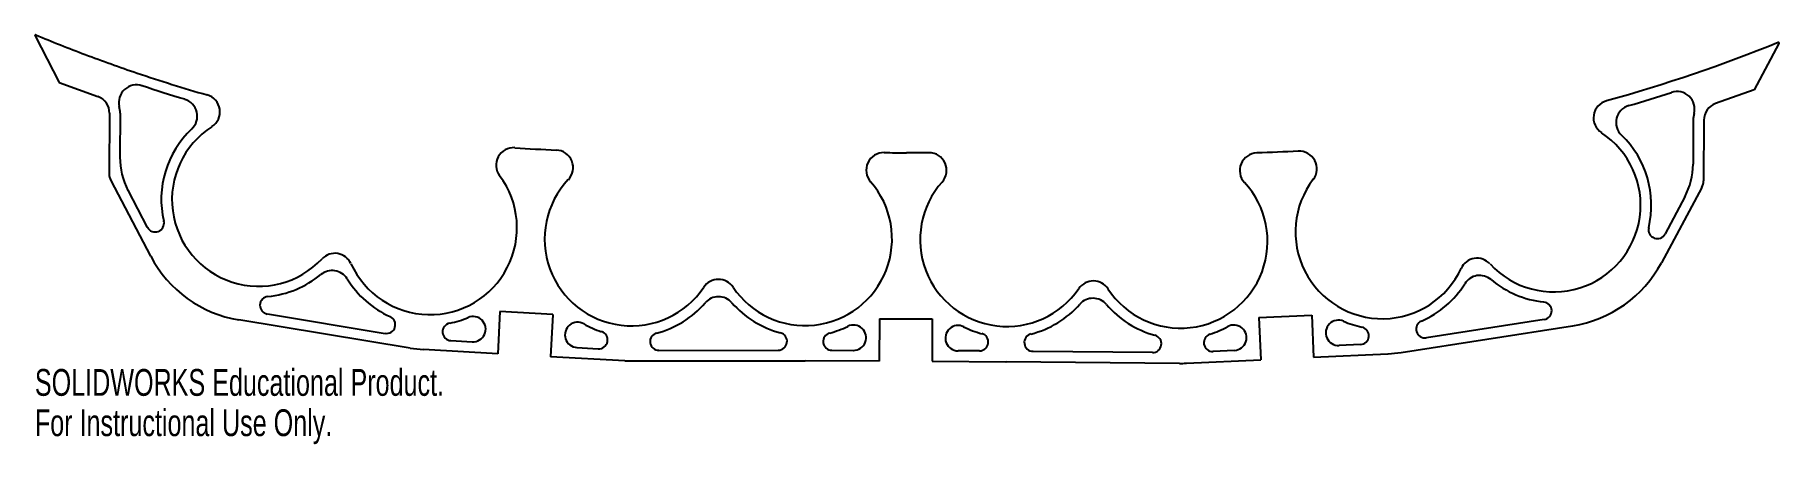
# Model space of a CAD drawing. Header units: inches. Extents: x -6.3 to 6, y -2.6 to 0.3.
import ezdxf

# ---------------------------------------------------------------- set-up
doc = ezdxf.new("R2010")
doc.units = ezdxf.units.IN
doc.header["$MEASUREMENT"] = 0
doc.styles.add('SLDTEXTSTYLE0', font='TXT', dxfattribs={"width": 0.7})

msp = doc.modelspace()

# ---------------------------------------------------------------- linework, layer by layer
at = {"color": 7, "linetype": 'Continuous', "lineweight": 25}
for p, q in [((-6.342, 0.315), (-6.17, -0.015)), ((6.022, 0.262), (5.847, -0.067)), ((-6.17, -0.015), (-5.896, -0.116)), ((5.847, -0.067), (5.572, -0.165)), ((-5.814, -0.234), (-5.816, -0.664)), ((-5.739, -0.234), (-5.74, -0.546)), ((5.414, -0.282), (5.413, -0.595)), ((5.489, -0.282), (5.487, -0.713)), ((-5.805, -0.711), (-5.523, -1.249)), ((-5.683, -0.781), (-5.546, -1.044)), ((5.476, -0.76), (5.189, -1.295)), ((5.354, -0.828), (5.214, -1.09)), ((-3.682, -1.901), (-4.897, -1.701)), ((-4.695, -1.658), (-3.86, -1.796)), ((-3.046, -1.641), (-3.062, -1.941)), ((-2.671, -1.662), (-3.046, -1.641)), ((-2.671, -1.662), (-2.688, -1.962)), ((-0.356, -1.693), (-0.357, -1.993)), ((-0.356, -1.693), (0.019, -1.694)), ((0.019, -1.694), (0.018, -1.994)), ((2.334, -1.684), (2.709, -1.666)), ((2.334, -1.684), (2.348, -1.983)), ((2.709, -1.666), (2.723, -1.966)), ((4.358, -1.697), (3.522, -1.828)), ((-3.393, -1.847), (-3.242, -1.856)), ((3.343, -1.932), (4.559, -1.742)), ((-3.062, -1.941), (-3.589, -1.911)), ((-2.161, -1.991), (-2.688, -1.962)), ((-2.5, -1.897), (-2.349, -1.905)), ((-1.919, -1.917), (-1.073, -1.916)), ((-0.693, -1.916), (-0.541, -1.917)), ((0.353, -1.921), (0.202, -1.92)), ((1.58, -1.932), (0.734, -1.924)), ((2.161, -1.917), (2.009, -1.924)), ((2.723, -1.966), (3.25, -1.941)), ((3.054, -1.875), (2.903, -1.882)), ((-2.112, -1.992), (-0.883, -1.99)), ((-0.357, -1.993), (-0.881, -1.99)), ((0.018, -1.994), (0.541, -1.997)), ((1.772, -2.009), (0.543, -1.997)), ((1.821, -2.008), (2.348, -1.983))]:
    msp.add_line(p, q, dxfattribs=at)
for centre, radius, start, end in [((-6.338, 0.317), 0.005, 67.2701, 207.6657), ((6.018, 0.264), 0.005, 331.8386, 112.2342), ((-5.939, -0.233), 0.125, 359.7521, 69.7619), ((-5.623, -0.158), 0.125, 71.6369, 193.2964), ((-5.156, -0.224), 0.125, 302.72, 74.0326), ((5.299, -0.205), 0.125, 346.2079, 107.8674), ((-5.939, -0.233), 0.2, 359.7521, 13.2964), ((-5.317, -0.255), 0.125, 313.4571, 73.2726), ((4.832, -0.267), 0.125, 105.4717, 236.7843), ((4.992, -0.3), 0.125, 106.2317, 226.0472), ((5.614, -0.283), 0.2, 166.2079, 179.7521), ((5.614, -0.283), 0.125, 109.7424, 179.7521), ((-4.756, -0.847), 0.691, 133.4571, 192.8603), ((-4.756, -0.847), 0.615, 122.72, 316.8549), ((-2.949, -0.603), 0.125, 86.1938, 216.8198), ((4.426, -0.887), 0.615, 222.6494, 56.7843), ((4.426, -0.887), 0.691, 346.644, 46.0472), ((-5.24, -0.549), 0.5, 179.7521, 207.6657), ((-2.652, -0.62), 0.125, 316.7987, 87.5078), ((-0.324, -0.638), 0.125, 89.3025, 221.1133), ((-0.004, -0.639), 0.125, 318.391, 90.2017), ((2.324, -0.641), 0.125, 91.9965, 222.7056), ((2.621, -0.628), 0.125, 322.6845, 93.3105), ((4.913, -0.593), 0.5, 331.8386, 359.7521), ((-5.716, -0.665), 0.1, 179.7521, 207.6657), ((-3.541, -1.047), 0.616, 204.4115, 36.8198), ((-2.113, -1.127), 0.616, 136.7987, 326.2994), ((-0.882, -1.125), 0.616, 213.856, 41.1133), ((0.549, -1.131), 0.616, 138.391, 325.6483), ((1.78, -1.143), 0.616, 213.2049, 42.7056), ((3.21, -1.076), 0.616, 142.6845, 335.0928), ((5.387, -0.713), 0.1, 331.8386, 359.7521), ((-5.49, -1.014), 0.0625, 207.6657, 12.8603), ((5.159, -1.061), 0.0625, 166.644, 331.8386), ((-4.216, -1.353), 0.125, 24.4115, 136.8549), ((-4.756, -0.847), 0.865, 207.6657, 260.6332), ((-4.236, -1.475), 0.125, 31.6295, 129.6369), ((3.881, -1.388), 0.125, 42.6494, 155.0928), ((4.426, -0.887), 0.865, 278.8711, 331.8386), ((-4.756, -0.847), 0.69, 275.4386, 309.6369), ((-3.541, -1.047), 0.691, 211.6295, 245.8279), ((-1.497, -1.538), 0.125, 33.856, 146.2994), ((1.161, -1.549), 0.125, 33.2049, 145.6483), ((3.21, -1.076), 0.691, 293.6764, 327.8747), ((3.9, -1.51), 0.125, 49.8674, 147.8747), ((4.426, -0.887), 0.69, 229.8674, 264.0657), ((-4.685, -1.597), 0.0625, 95.4386, 260.6332), ((-2.113, -1.127), 0.691, 284.8832, 319.0814), ((-1.496, -1.661), 0.125, 41.074, 139.0814), ((-0.882, -1.125), 0.69, 221.074, 255.2714), ((0.549, -1.131), 0.691, 284.2328, 318.4303), ((1.159, -1.672), 0.125, 40.4229, 138.4303), ((1.78, -1.143), 0.691, 220.4229, 254.6211), ((4.348, -1.636), 0.0625, 278.8711, 84.0657), ((-3.85, -1.734), 0.0625, 260.6332, 65.8279), ((-3.39, -1.785), 0.0625, 101.625, 266.8197), ((-3.541, -1.047), 0.691, 281.625, 292.9881), ((-3.237, -1.766), 0.09, 266.8197, 112.9881), ((-2.495, -1.807), 0.09, 60.6513, 266.8197), ((-2.113, -1.127), 0.691, 240.6513, 252.0143), ((2.899, -1.792), 0.09, 66.5162, 272.6846), ((3.21, -1.076), 0.691, 246.5162, 257.8792), ((3.512, -1.766), 0.0625, 113.6764, 278.8711), ((-2.345, -1.843), 0.0625, 266.8197, 72.0143), ((-1.919, -1.854), 0.0625, 104.8832, 270.0778), ((-1.073, -1.853), 0.0625, 270.0778, 75.2714), ((-0.692, -1.854), 0.0625, 104.559, 269.7516), ((-0.882, -1.125), 0.691, 284.559, 295.9212), ((-0.54, -1.827), 0.09, 269.7516, 115.9212), ((0.202, -1.83), 0.09, 63.5831, 269.7527), ((0.549, -1.131), 0.691, 243.5831, 254.9452), ((0.354, -1.858), 0.0625, 269.7527, 74.9452), ((0.734, -1.861), 0.0625, 104.2328, 269.4264), ((1.581, -1.87), 0.0625, 269.4264, 74.6211), ((2.007, -1.862), 0.0625, 107.49, 272.6846), ((1.78, -1.143), 0.691, 287.49, 298.853), ((2.157, -1.827), 0.09, 272.6846, 118.853), ((3.052, -1.813), 0.0625, 272.6846, 77.8792), ((-3.541, -1.047), 0.865, 260.6332, 266.8197), ((3.21, -1.076), 0.866, 272.6846, 278.8711), ((-2.113, -1.127), 0.865, 266.8197, 270.0777), ((-0.882, -1.125), 0.865, 269.9149, 270.0777), ((0.549, -1.131), 0.866, 269.4266, 269.5894), ((1.78, -1.143), 0.866, 269.4266, 272.6846)]:
    msp.add_arc(centre, radius, start, end, dxfattribs=at)
msp.add_open_spline([(-6.336, 0.322), (-6.22, 0.273), (-6.103, 0.227), (-5.864, 0.137), (-5.742, 0.093), (-5.454, -0.004), (-5.289, -0.056), (-5.122, -0.104)], degree=3, knots=[0.0022162, 0.0022162, 0.0022162, 0.0022162, 0.0625, 0.0625, 0.125, 0.125, 0.2080135, 0.2080135, 0.2080135, 0.2080135], dxfattribs=at)
for points in [[(6.016, 0.268), (5.622, 0.107), (5.216, -0.031), (4.798, -0.147)], [(-5.281, -0.135), (-5.382, -0.105), (-5.483, -0.073), (-5.583, -0.04)], [(4.957, -0.18), (5.059, -0.15), (5.16, -0.119), (5.26, -0.086)], [(-2.94, -0.479), (-2.843, -0.485), (-2.745, -0.491), (-2.647, -0.495)], [(-0.322, -0.513), (-0.269, -0.514), (-0.216, -0.514), (-0.164, -0.515)], [(-0.005, -0.514), (-0.058, -0.515), (-0.111, -0.515), (-0.164, -0.515)], [(2.614, -0.503), (2.517, -0.508), (2.419, -0.513), (2.32, -0.516)]]:
    msp.add_open_spline(points, degree=3, dxfattribs=at)

# ---------------------------------------------------------------- texts
at = {"color": 7, "linetype": 'Continuous', "char_height": 0.1903, "attachment_point": 1, "style": 'SLDTEXTSTYLE0'}
for s, insert in [('SOLIDWORKS Educational Product.', (-6.343, -2.049)), ('For Instructional Use Only.', (-6.343, -2.335))]:
    msp.add_mtext(s, dxfattribs=dict(at, insert=insert))

doc.saveas('drawing.dxf')
